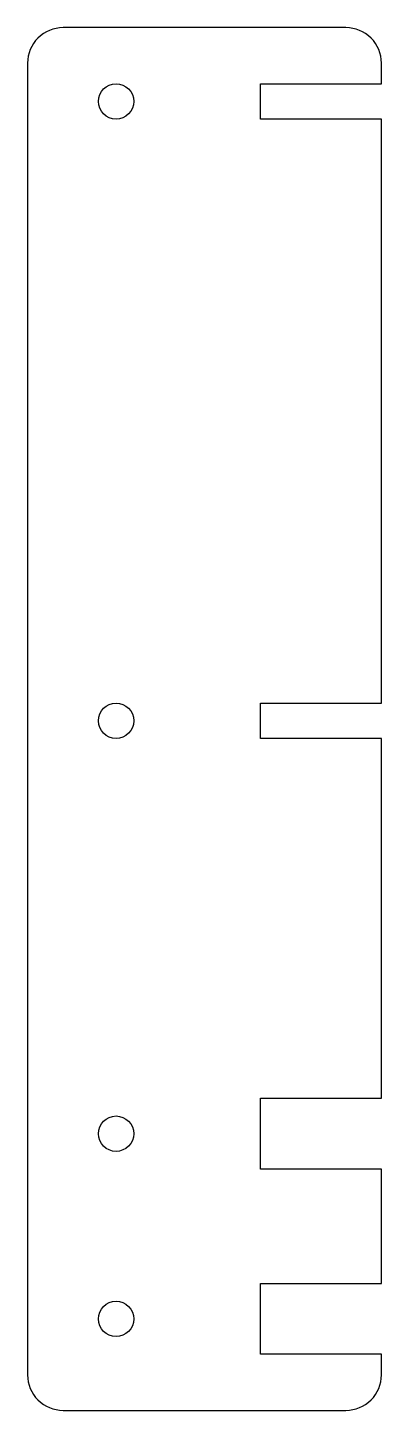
# Model space of a CAD drawing. Header units: millimetres. Extents: x -15 to 15, y -59 to 59.
import ezdxf

# ---------------------------------------------------------------- set-up
doc = ezdxf.new("R2010")
doc.units = ezdxf.units.MM

msp = doc.modelspace()

# ---------------------------------------------------------------- linework, layer by layer
msp.add_lwpolyline([(-15, -55.6, 0.414214), (-12, -58.6), (12, -58.6, 0.414214), (15, -55.6), (15, -53.85), (4.75, -53.85), (4.75, -47.85), (15, -47.85), (15, -38.15), (4.75, -38.15), (4.75, -32.15), (15, -32.15), (15, -1.65), (4.75, -1.65), (4.75, 1.35), (15, 1.35), (15, 50.85), (4.75, 50.85), (4.75, 53.85), (15, 53.85), (15, 55.6, 0.414214), (12, 58.6), (-12, 58.6, 0.414214), (-15, 55.6)], format="xyb", close=True)
for centre in [(-7.5, 52.35), (-7.5, -0.15), (-7.5, -35.15), (-7.5, -50.85)]:
    msp.add_circle(centre, 1.5)

doc.saveas('drawing.dxf')
